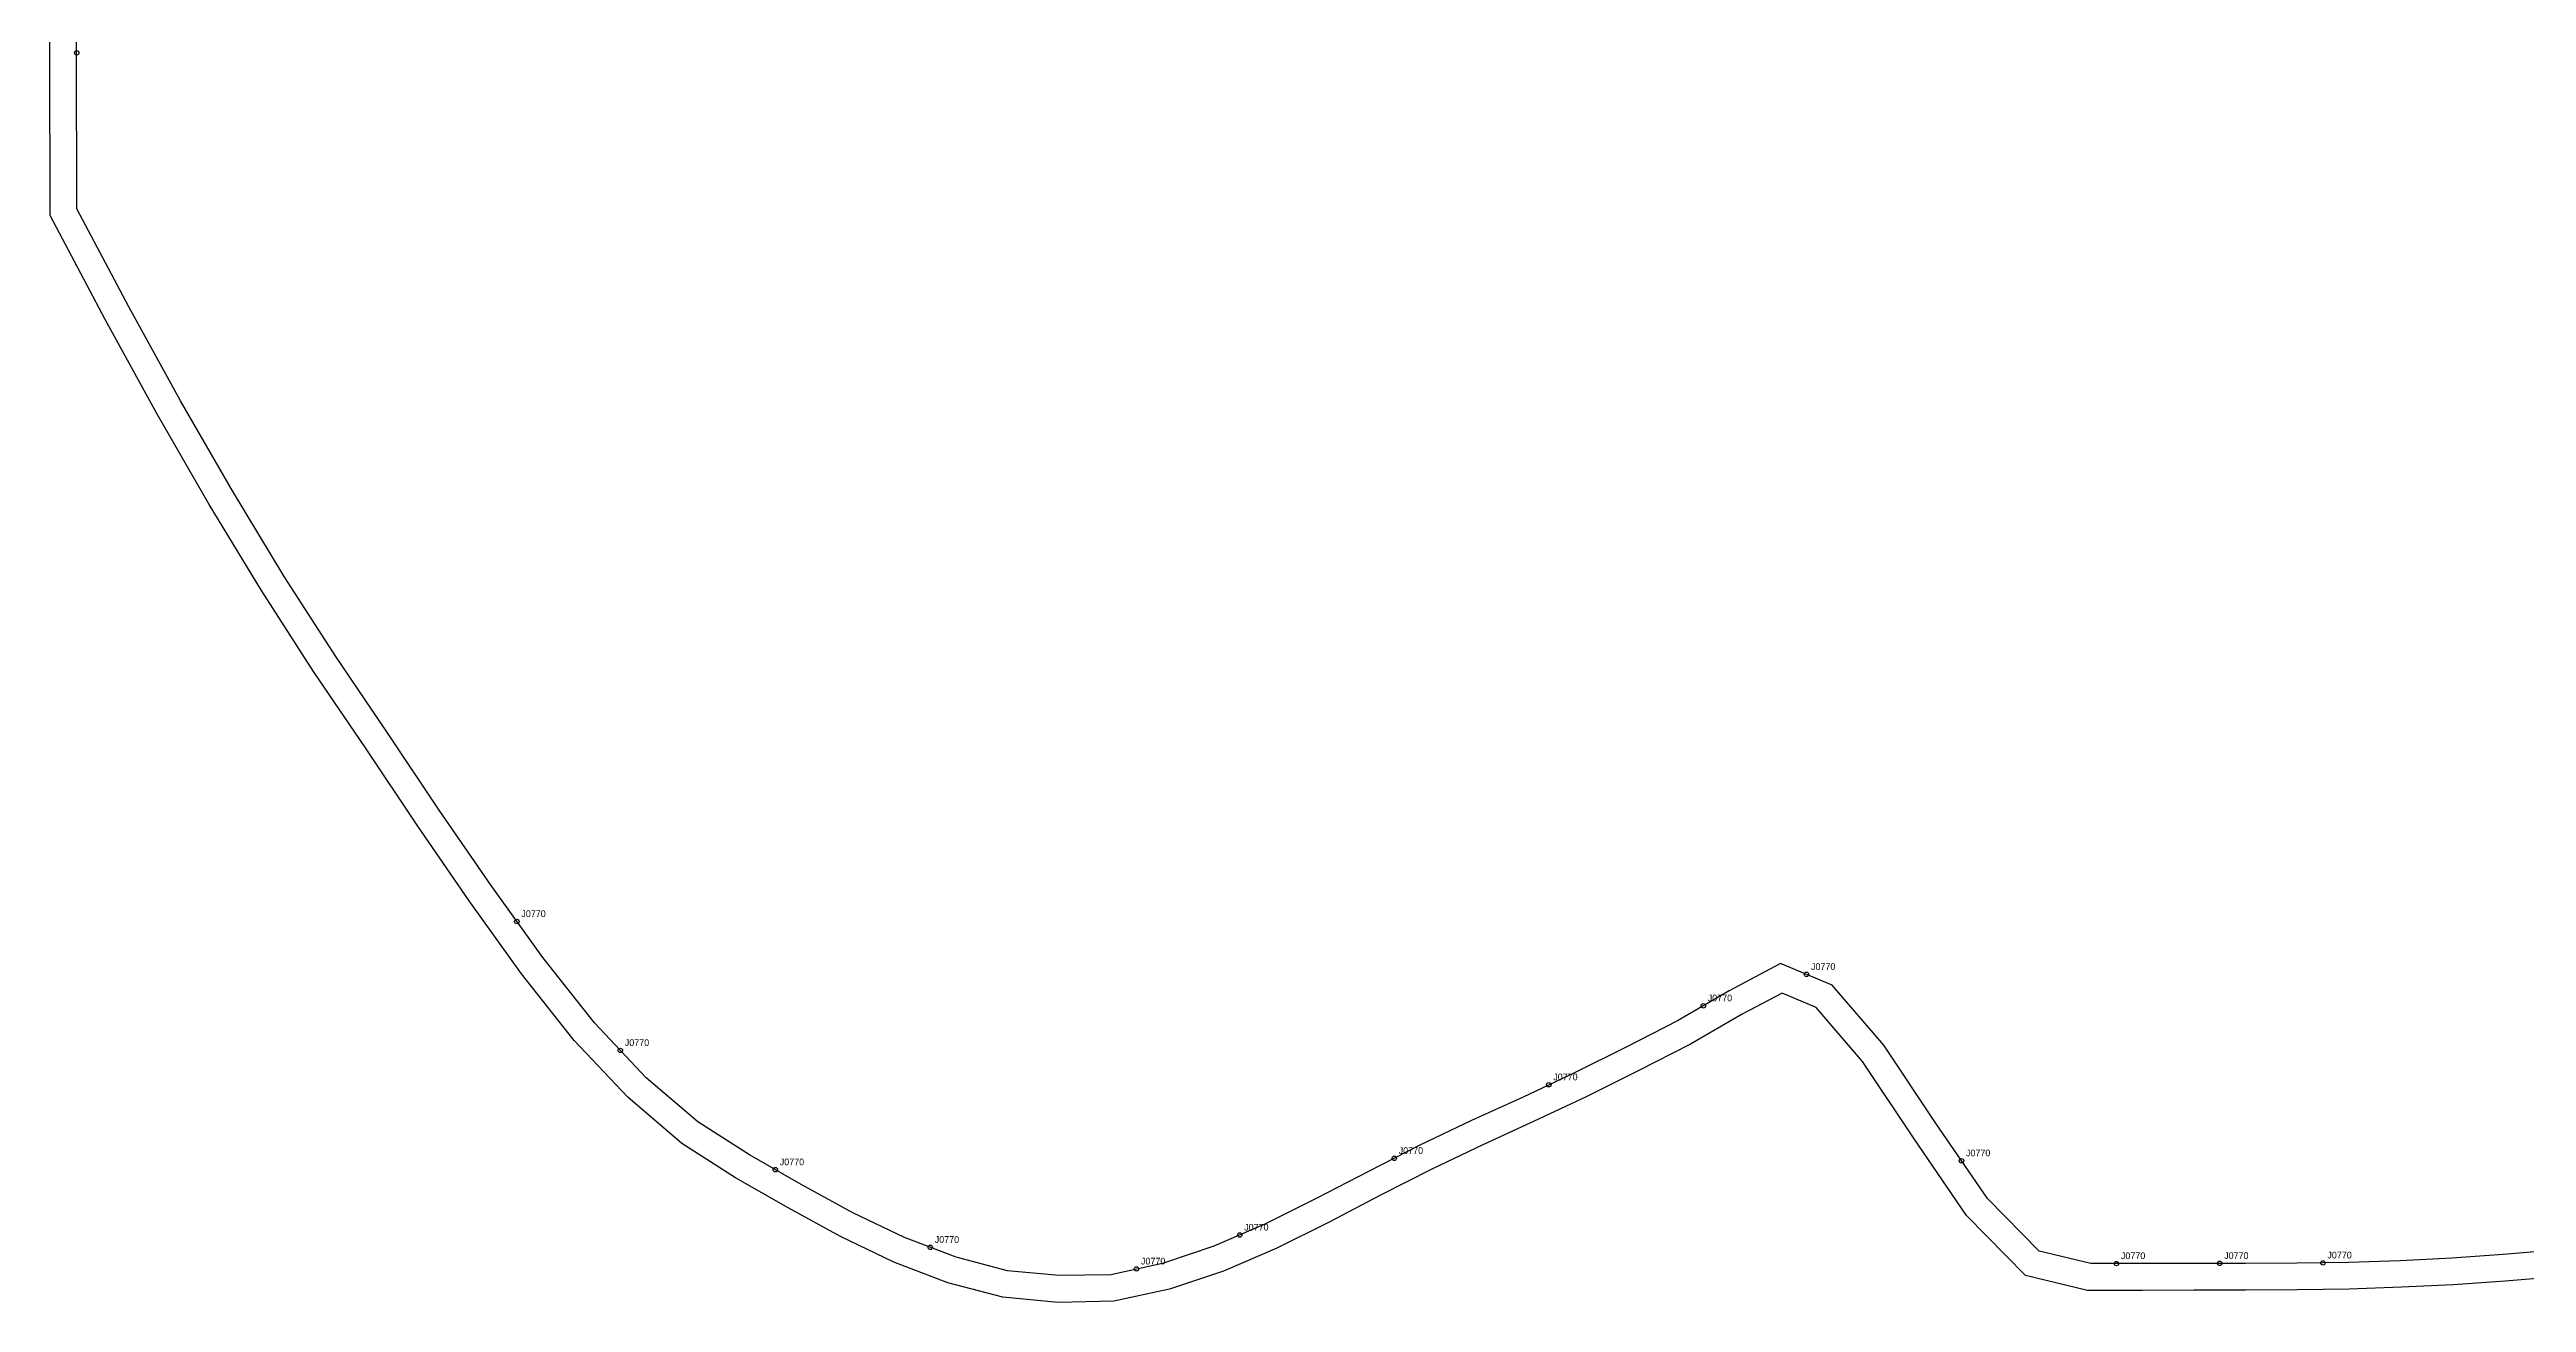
# Model space of a CAD drawing. Header units: millimetres. Extents: x -12 to 2303, y -630 to 492.
# Drawn here: x -12 to 1099, y -630 to -69 of the extents above; entities that cross this region are included whole.
import ezdxf

# ---------------------------------------------------------------- set-up
doc = ezdxf.new("R2010")
doc.units = ezdxf.units.MM
for name, color, linetype in [('CUT', 1, 'Continuous'), ('LABEL', 7, 'Continuous'), ('NOTCH', 2, 'Continuous'), ('SEW', 5, 'Continuous')]:
    doc.layers.add(name, color=color, linetype=linetype)

msp = doc.modelspace()

# ---------------------------------------------------------------- linework, layer by layer
at = {"layer": 'CUT'}
msp.add_lwpolyline([(1112.6, -619), (1089.4, -620.9), (1066.1, -622.5), (1042.8, -623.6), (1019.4, -624.5), (996.1, -624.8), (972.9, -624.9), (949.8, -624.9), (926.6, -625), (902, -625), (874.2, -618.3), (847.8, -591.4), (824, -556.6), (801.1, -522.3), (780.3, -498.1), (765, -491.7), (747.1, -501.2), (723.9, -514.6), (700.5, -526.6), (677.2, -538.2), (653.9, -549.1), (630.8, -559.7), (607.9, -570.7), (585, -582.3), (561.9, -594.4), (538.4, -606.1), (514.5, -616.4), (490.3, -624.5), (465.4, -629.9), (440.4, -630.4), (415.6, -628.1), (390.9, -621.6), (366.7, -612.4), (342.8, -600.9), (319.2, -588), (295.7, -574.5), (271.6, -559.1), (247.3, -538.4), (223.3, -513), (199.6, -483), (176.2, -450.3), (152.9, -416.4), (129.7, -381.7), (106.4, -347.5), (83, -311.2), (59.6, -272.6), (36.3, -232), (13, -189.6), (-11.7, -143), (-12, 2.9)], dxfattribs=at)
at = {"layer": 'NOTCH'}
for centre in [(0.2, -70), (197.6, -459.6), (776, -483.3), (729.7, -497.4), (244, -517.4), (660.4, -532.8), (591.1, -565.8), (845.5, -566.9), (313.5, -570.9), (521.8, -600.2), (383, -605.7), (475.5, -615.4), (915, -613), (961.3, -612.9), (1007.6, -612.7)]:
    msp.add_circle(centre, 1, dxfattribs=at)
at = {"layer": 'SEW'}
msp.add_lwpolyline([(1111.6, -607), (1088.5, -608.9), (1065.4, -610.5), (1042.2, -611.7), (1019.1, -612.5), (996, -612.8), (972.9, -612.9), (949.7, -612.9), (926.6, -613), (903.5, -613), (880.3, -607.4), (857.1, -583.8), (833.9, -549.9), (810.7, -515), (787.5, -488.1), (764.4, -478.4), (741.3, -490.7), (718.2, -504.1), (695.1, -515.9), (672, -527.4), (648.9, -538.3), (625.7, -548.9), (602.6, -559.9), (579.5, -571.7), (556.4, -583.7), (533.3, -595.2), (510.2, -605.2), (487.1, -612.9), (464, -618), (440.8, -618.4), (417.7, -616.2), (394.6, -610.1), (371.4, -601.3), (348.3, -590.2), (325.1, -577.6), (301.9, -564.2), (278.8, -549.5), (255.6, -529.7), (232.4, -505.1), (209.2, -475.7), (186, -443.4), (162.8, -409.6), (139.6, -375), (116.4, -340.8), (93.2, -304.9), (70, -266.5), (46.8, -226.1), (23.5, -183.9), (0.3, -140), (0, 0)], dxfattribs=at)

# ---------------------------------------------------------------- texts
at = {"layer": 'LABEL'}
for p in [(199.6, -457.6), (778, -481.3), (731.7, -495.4), (246, -515.4), (662.4, -530.8), (315.5, -568.9), (593.1, -563.8), (847.5, -564.9), (523.8, -598.2), (385, -603.7), (477.5, -613.4), (917, -611), (963.3, -610.9), (1009.6, -610.7)]:
    msp.add_text('J0770', height=3, dxfattribs=at).set_placement(p)

doc.saveas('drawing.dxf')
